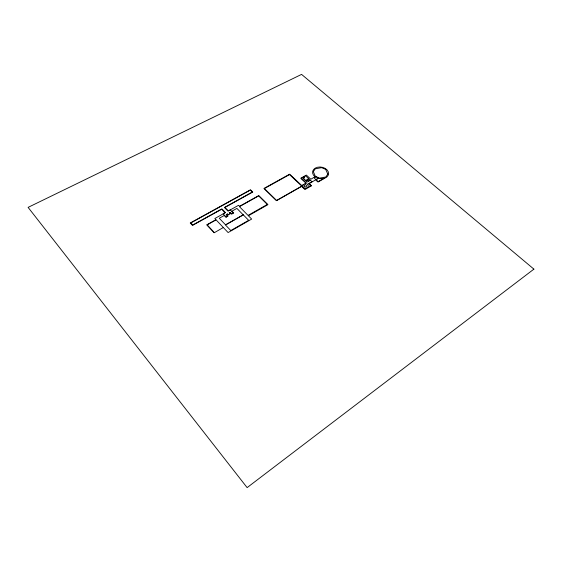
<?xml version="1.0" encoding="UTF-8"?>
<svg xmlns="http://www.w3.org/2000/svg" width="562" height="562" viewBox="0 0 562 562"><rect width="100%" height="100%" fill="white"/><g stroke="black" fill="none" stroke-linecap="round" stroke-linejoin="round"><path stroke-width="0.84" d="M223.318 227.505L214.185 232.787L206.753 224.849L215.963 219.707L214.832 218.52L222.194 214.41A21.595 16.712 2.2 0 1 224.905 212.555L221.702 209.233L192.478 225.404L190.244 222.988L250.483 189.794L252.76 192.042L224.877 207.476L228.214 210.715A27.959 21.707 2.7 0 1 231.263 209.359L238.59 205.278L239.588 206.289L258.752 195.583L267.933 204.652L248.397 215.759L251.664 219.082L228.109 232.563L216.068 219.868L207.118 224.87L214.347 232.591M303.761 177.023L301.288 178.414L306.367 183.163L304.927 183.985L307.084 186.001L304.934 187.23L303.937 186.296L304.759 185.825L303.599 184.736L301.696 185.825L304.906 188.846L310.919 185.404L309.859 184.413L308.306 185.298L307.309 184.371L311.973 181.709L310.365 180.212L307.119 182.06L303.073 178.294L304.351 177.571M229.956 213.827L229.134 212.977L230.244 212.352L231.741 213.897L233.314 213.012L230.504 210.118A18.848 14.549 2.3 0 0 228.017 211.164L224.435 207.469L252.345 192.021L250.392 190.089L190.834 222.917L192.752 224.997L221.906 208.867L225.488 212.577A21.321 16.495 2.3 0 0 223.346 214.094L226.156 217.023L227.68 216.166L226.191 214.621L227.455 213.911L228.284 214.768M327.808 174.129L325.812 177.009L319.293 178.133L315.38 176.37L313.315 171.621L315.289 168.825L321.541 167.659L325.679 169.366L327.808 174.129M533.9 269.135L247.125 487.612L28.1 207.378L301.569 74.388L533.9 269.135M248.664 220.332L230.799 230.553L225.495 224.997L243.339 214.895L248.664 220.332M324.098 178.21L318.113 181.638L316.041 179.721L318.633 178.238A7.685 5.571 8.5 0 0 324.098 178.21M311.503 185.79L304.941 189.549L301.597 186.408L276.476 200.711L263.922 188.46L289.662 174.164L301.78 185.558L306.037 183.135L300.768 178.217L306.353 175.07L310.856 179.236L314.987 176.728A8.072 5.852 8.5 0 1 315.31 168.094A8.072 5.852 8.5 0 1 327.056 169.886A8.072 5.852 8.5 0 1 324.745 178.217L318.001 182.067L315.633 179.875L309.135 183.584L311.503 185.79M318.696 177.971L315.879 179.573L314.221 178.049L316.287 176.875L318.696 177.971M309.943 180.142L308.39 181.027L307.077 179.805L308.629 178.927L309.943 180.142M267.336 204.435L248.039 215.394L239.433 206.64L258.682 195.885L267.336 204.435M301.78 186.099L276.567 200.444L264.386 188.551L289.528 174.585L301.78 186.099M243.184 214.825L225.531 224.814L219.271 218.253L224.224 215.485L225.952 217.276L227.989 216.131L226.514 214.607L227.462 214.08L228.242 214.888L230.132 213.827L229.345 213.019L230.153 212.569L231.628 214.094L233.687 212.942L231.958 211.164L236.897 208.404L243.184 214.825M308.721 178.695L306.775 179.798L307.231 180.226L306.044 180.894L303.269 178.316L304.534 177.599L303.796 176.911L305.665 175.857L308.721 178.695"/></g></svg>
